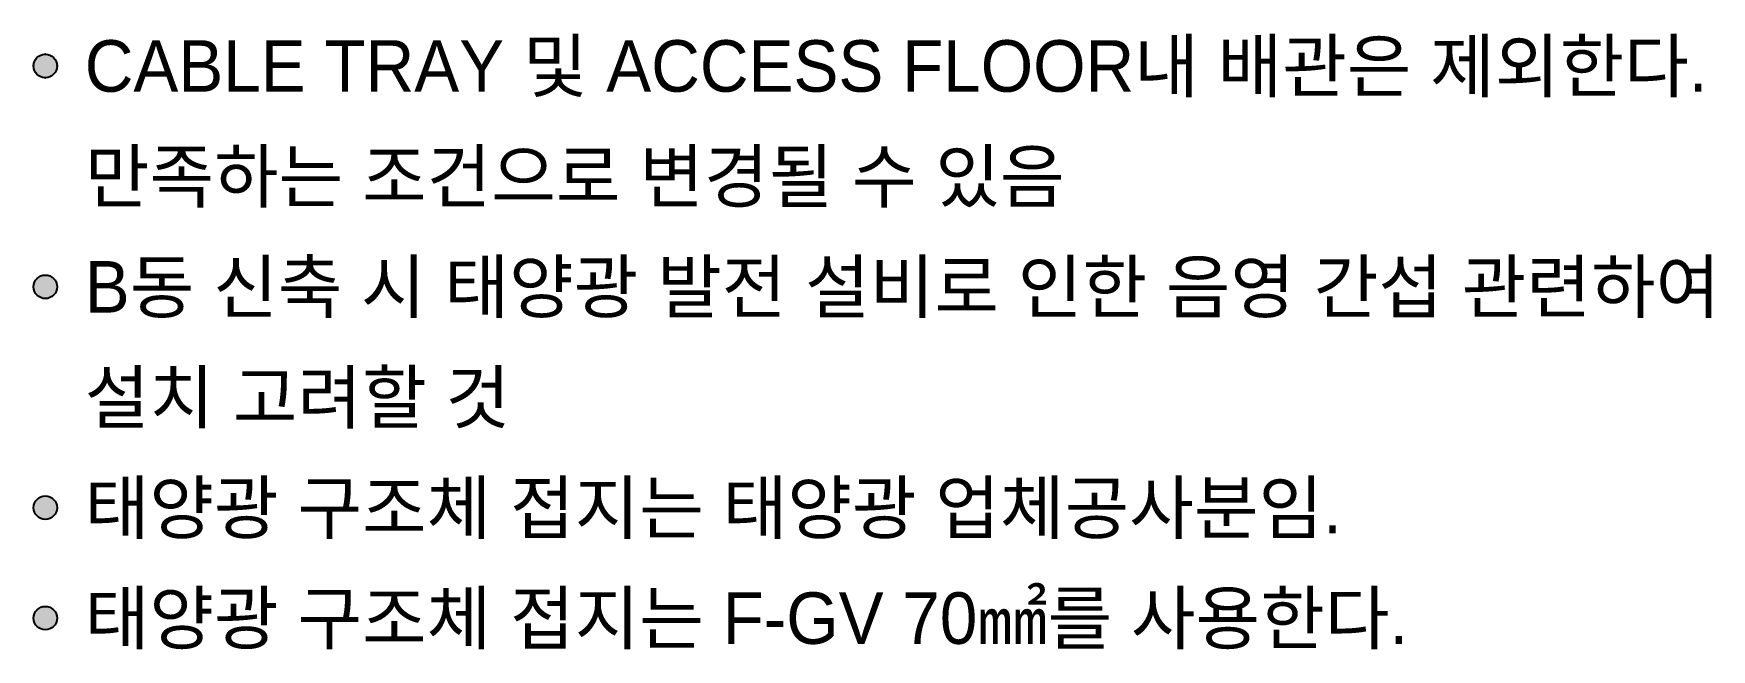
# Model space of a CAD drawing. Header units: millimetres. Extents: x 37541 to 999880, y 4425 to 1416340.
# Drawn here: x 220179 to 242980, y 160575 to 168940 of the extents above; entities that cross this region are included whole.
import ezdxf
from ezdxf.enums import TextEntityAlignment as Align

# ---------------------------------------------------------------- set-up
doc = ezdxf.new("R2010")
doc.units = ezdxf.units.MM
doc.header["$LTSCALE"] = 150
doc.layers.add('-----29 Cable Schedule', color=1, linetype='Continuous')
doc.layers.add('-----30 Text', color=2, linetype='Continuous')
doc.styles.add('ELEC', font='')
doc.styles.get('ELEC').set_extended_font_data('Dotum')

# ---------------------------------------------------------------- blocks, each defined once
blk = doc.blocks.new('SSH-20260319.160627')
at = {"layer": '-----30 Text'}
h = blk.add_hatch(color=256, dxfattribs=at)
edge = h.paths.add_edge_path()
edge.add_arc((15986, 33771), 160, 0, 360)
blk.add_circle((15986, 33771), 160, dxfattribs=at)
for p in [(15827, 33771), (15986, 33931), (16146, 33771), (15986, 33611)]:
    blk.add_point(p, dxfattribs=at)
at = {"layer": '-----30 Text', "style": 'ELEC'}
for s, p in [('CABLE TRAY 및 ACCESS FLOOR내 배관은 제외한다.', (16522, 33771)), ('만족하는 조건으로 변경될 수 있음', (16522, 32271))]:
    blk.add_text(s, height=700, dxfattribs=at).set_placement(p, align=Align.MIDDLE_LEFT)

msp = doc.modelspace()

# ---------------------------------------------------------------- hatches: boundary and pattern name
at = {"layer": '-----30 Text'}
h = msp.add_hatch(color=256, dxfattribs=at)
edge = h.paths.add_edge_path()
edge.add_arc((220339.238, 165500), 159.864, 0, 360)
h = msp.add_hatch(color=256, dxfattribs=at)
edge = h.paths.add_edge_path()
edge.add_arc((220339.238, 162499.999), 159.864, 0, 360)
h = msp.add_hatch(color=256, dxfattribs=at)
edge = h.paths.add_edge_path()
edge.add_arc((220339.238, 160999.998), 159.864, 0, 360)

# ---------------------------------------------------------------- linework, layer by layer
for centre in [(220339.238, 165500), (220339.238, 162499.999), (220339.238, 160999.998)]:
    msp.add_circle(centre, 159.864, dxfattribs=at)

# ---------------------------------------------------------------- block references
at = {"layer": '-----29 Cable Schedule'}
msp.add_blockref('SSH-20260319.160627', (204352.825, 134728.703), dxfattribs=at)

# ---------------------------------------------------------------- texts
at = {"layer": '-----30 Text', "style": 'ELEC'}
for s, p in [('B동 신축 시 태양광 발전 설비로 인한 음영 간섭 관련하여', (220874.636, 165500)), ('설치 고려할 것', (220874.636, 164000)), ('태양광 구조체 접지는 태양광 업체공사분임.', (220874.636, 162499.999)), ('태양광 구조체 접지는 F-GV 70㎟를 사용한다.', (220874.636, 160999.998))]:
    msp.add_text(s, height=700, dxfattribs=at).set_placement(p, align=Align.MIDDLE_LEFT)

doc.saveas('drawing.dxf')
